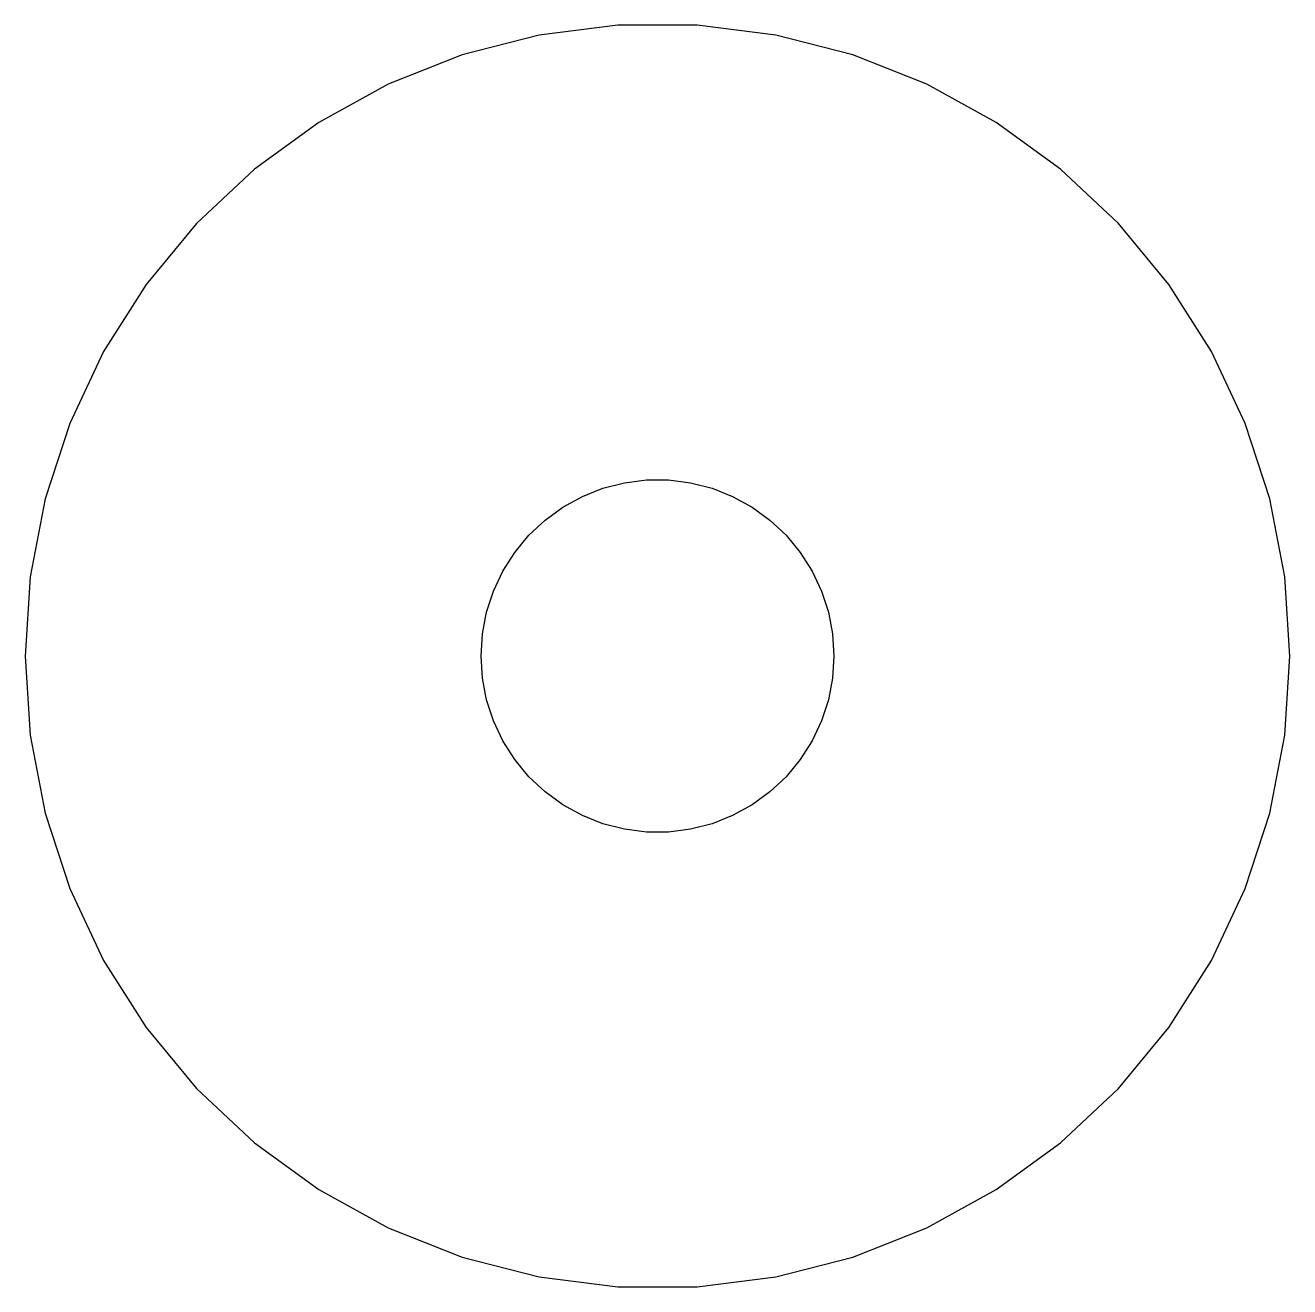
# Model space of a CAD drawing. Header units: metres. Extents: x -11 to 11, y 209 to 341.
# Drawn here: x -10.75 to 10.75, y 209.27 to 230.73 of the extents above.
import ezdxf

# ---------------------------------------------------------------- set-up
doc = ezdxf.new("R2010")
doc.units = ezdxf.units.M

msp = doc.modelspace()

# ---------------------------------------------------------------- linework, layer by layer
for p, q in [((-0.674988, 230.729), (-2.01434, 230.56)), ((0.674988, 230.729), (-0.674988, 230.729)), ((2.01434, 230.56), (0.674988, 230.729)), ((-2.01434, 230.56), (-3.32193, 230.224)), ((3.32193, 230.224), (2.01434, 230.56)), ((-3.32193, 230.224), (-4.57712, 229.727)), ((4.57712, 229.727), (3.32193, 230.224)), ((-4.57712, 229.727), (-5.76013, 229.077)), ((5.76013, 229.077), (4.57712, 229.727)), ((-5.76013, 229.077), (-6.85229, 228.283)), ((6.85229, 228.283), (5.76013, 229.077)), ((-6.85229, 228.283), (-7.83641, 227.359)), ((7.83641, 227.359), (6.85229, 228.283)), ((-7.83641, 227.359), (-8.69693, 226.319)), ((8.69693, 226.319), (7.83641, 227.359)), ((-8.69693, 226.319), (-9.42029, 225.179)), ((9.42029, 225.179), (8.69693, 226.319)), ((-9.42029, 225.179), (-9.99509, 223.957)), ((9.99509, 223.957), (9.42029, 225.179)), ((-9.99509, 223.957), (-10.4123, 222.673)), ((10.4123, 222.673), (9.99509, 223.957)), ((-0.562134, 222.947), (-0.18837, 222.994)), ((-0.18837, 222.994), (0.18837, 222.994)), ((0.18837, 222.994), (0.562134, 222.947)), ((-1.27733, 222.714), (-0.927048, 222.853)), ((-0.927048, 222.853), (-0.562134, 222.947)), ((0.562134, 222.947), (0.927048, 222.853)), ((0.927048, 222.853), (1.27733, 222.714)), ((-10.4123, 222.673), (-10.6652, 221.347)), ((-1.91226, 222.312), (-1.60747, 222.533)), ((-1.60747, 222.533), (-1.27733, 222.714)), ((1.27733, 222.714), (1.60747, 222.533)), ((1.60747, 222.533), (1.91226, 222.312)), ((10.6652, 221.347), (10.4123, 222.673)), ((-2.1869, 222.054), (-1.91226, 222.312)), ((1.91226, 222.312), (2.1869, 222.054)), ((-2.42705, 221.763), (-2.1869, 222.054)), ((2.1869, 222.054), (2.42705, 221.763)), ((-2.62891, 221.445), (-2.42705, 221.763)), ((2.42705, 221.763), (2.62891, 221.445)), ((-10.6652, 221.347), (-10.75, 220)), ((-2.78932, 221.104), (-2.62891, 221.445)), ((2.62891, 221.445), (2.78932, 221.104)), ((10.75, 220), (10.6652, 221.347)), ((-2.90575, 220.746), (-2.78932, 221.104)), ((2.78932, 221.104), (2.90575, 220.746)), ((-2.97633, 220.376), (-2.90575, 220.746)), ((2.90575, 220.746), (2.97633, 220.376)), ((-3, 220), (-2.97633, 220.376)), ((2.97633, 220.376), (3, 220)), ((-10.75, 220), (-10.6652, 218.653)), ((-2.97633, 219.624), (-3, 220)), ((3, 220), (2.97633, 219.624)), ((10.6652, 218.653), (10.75, 220)), ((-2.90575, 219.254), (-2.97633, 219.624)), ((2.97633, 219.624), (2.90575, 219.254)), ((-2.78932, 218.896), (-2.90575, 219.254)), ((2.90575, 219.254), (2.78932, 218.896)), ((-2.62891, 218.555), (-2.78932, 218.896)), ((2.78932, 218.896), (2.62891, 218.555)), ((-10.6652, 218.653), (-10.4123, 217.327)), ((-2.42705, 218.237), (-2.62891, 218.555)), ((2.62891, 218.555), (2.42705, 218.237)), ((10.4123, 217.327), (10.6652, 218.653)), ((-2.1869, 217.946), (-2.42705, 218.237)), ((2.42705, 218.237), (2.1869, 217.946)), ((-1.91226, 217.688), (-2.1869, 217.946)), ((2.1869, 217.946), (1.91226, 217.688)), ((-1.60747, 217.467), (-1.91226, 217.688)), ((1.91226, 217.688), (1.60747, 217.467)), ((-1.27733, 217.286), (-1.60747, 217.467)), ((1.60747, 217.467), (1.27733, 217.286)), ((-10.4123, 217.327), (-9.99509, 216.043)), ((-0.927048, 217.147), (-1.27733, 217.286)), ((1.27733, 217.286), (0.927048, 217.147)), ((9.99509, 216.043), (10.4123, 217.327)), ((-0.562134, 217.053), (-0.927048, 217.147)), ((-0.18837, 217.006), (-0.562134, 217.053)), ((0.18837, 217.006), (-0.18837, 217.006)), ((0.562134, 217.053), (0.18837, 217.006)), ((0.927048, 217.147), (0.562134, 217.053)), ((-9.99509, 216.043), (-9.42029, 214.821)), ((9.42029, 214.821), (9.99509, 216.043)), ((-9.42029, 214.821), (-8.69693, 213.681)), ((8.69693, 213.681), (9.42029, 214.821)), ((-8.69693, 213.681), (-7.83641, 212.641)), ((7.83641, 212.641), (8.69693, 213.681)), ((-7.83641, 212.641), (-6.85229, 211.717)), ((6.85229, 211.717), (7.83641, 212.641)), ((-6.85229, 211.717), (-5.76013, 210.923)), ((5.76013, 210.923), (6.85229, 211.717)), ((-5.76013, 210.923), (-4.57712, 210.273)), ((4.57712, 210.273), (5.76013, 210.923)), ((-4.57712, 210.273), (-3.32193, 209.776)), ((3.32193, 209.776), (4.57712, 210.273)), ((-3.32193, 209.776), (-2.01434, 209.44)), ((2.01434, 209.44), (3.32193, 209.776)), ((-2.01434, 209.44), (-0.674988, 209.271)), ((0.674988, 209.271), (2.01434, 209.44)), ((-0.674988, 209.271), (0.674988, 209.271))]:
    msp.add_line(p, q)

doc.saveas('drawing.dxf')
